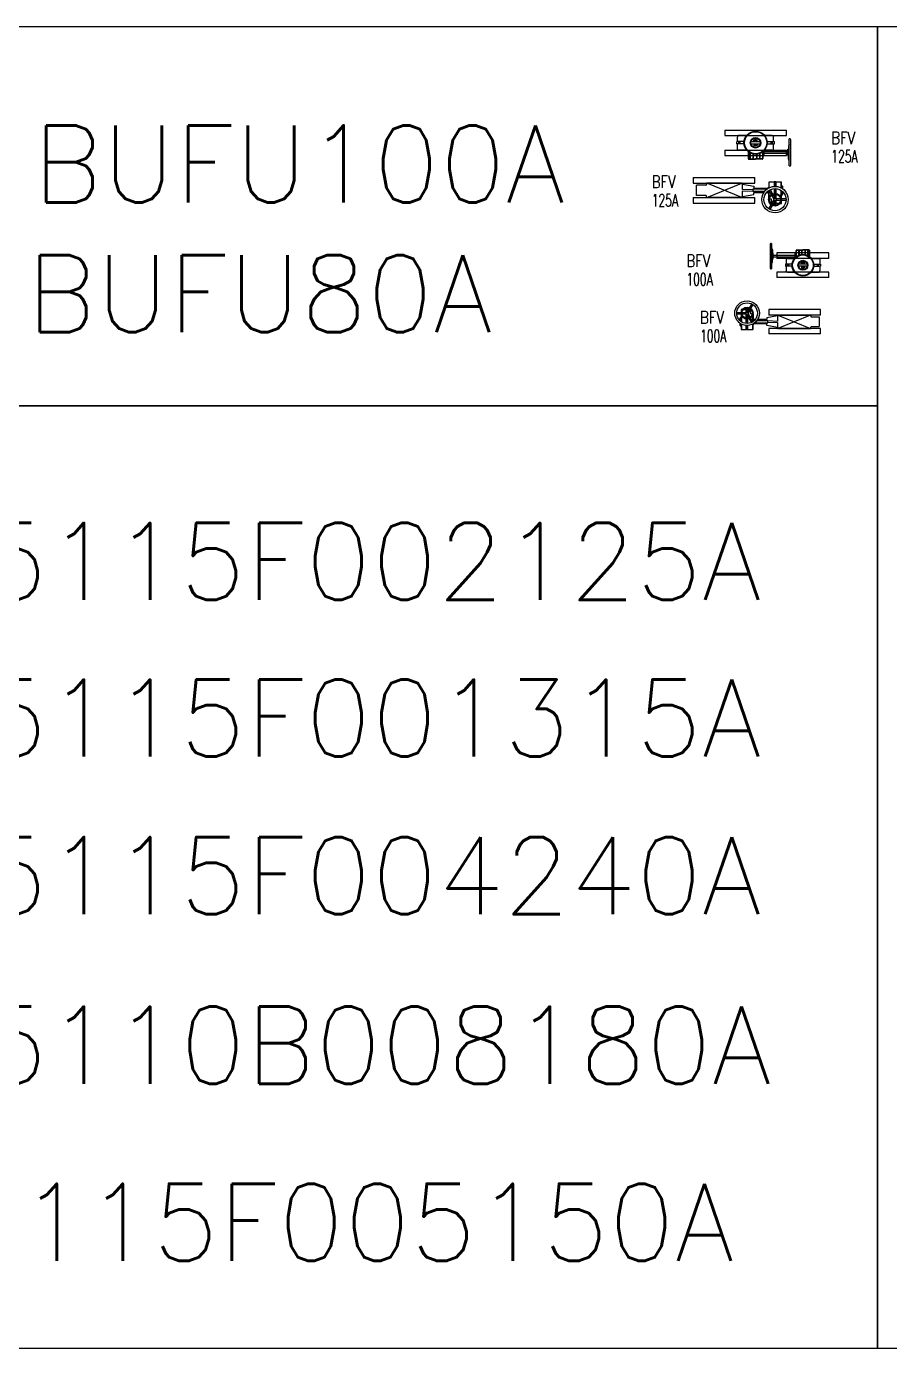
# Model space of a CAD drawing. Extents: x 101553 to 116917, y 3465 to 8824.
# Drawn here: x 106519 to 110016, y 3465 to 8824 of the extents above; entities that cross this region are included whole.
import ezdxf
from ezdxf.enums import TextEntityAlignment as Align

# ---------------------------------------------------------------- set-up
doc = ezdxf.new("R2010")
doc.units = 0
doc.header["$LTSCALE"] = 200
doc.header["$MEASUREMENT"] = 0
doc.linetypes.add('CONTINUOUS2', pattern=[0])
doc.layers.get('0').update_dxf_attribs({"linetype": 'CONTINUOUS'})
doc.layers.add('biaozhu', color=4, linetype='CONTINUOUS')
doc.layers.add('shebai', color=1, linetype='CONTINUOUS')
doc.styles.add('163', font='SimSun.ttf', dxfattribs={"width": 0.99})
doc.styles.add('SAIYO', font='simplex.shx', dxfattribs={"width": 0.75, "bigfont": 'gbcbig.shx'})
doc.styles.get("Standard").update_dxf_attribs({"font": 'txt.shx', "bigfont": 'bigfont.shx'})

# ---------------------------------------------------------------- blocks, each defined once
blk = doc.blocks.new('新-网易给排水co.163.com')
at = {"color": 7}
for p, q in [((-52390, 7951), (14717, 7951)), ((-52390, -22024), (-52390, 7951)), ((14717, 7951), (14717, -22024)), ((14717, -22024), (-52390, -22024)), ((-50770, -6187), (13095, -6187))]:
    blk.add_line(p, q, dxfattribs=at)
at = {"color": 7, "const_width": 840}
blk.add_lwpolyline([(-50799, -20433), (-50799, 6360), (13126, 6360), (13126, -20433), (-50799, -20433)], dxfattribs=at)
at = {"color": 3, "style": '163'}
for s, height, p in [('=', 4000, (-39003, -47)), ('网易 NetEase', 3200, (-31752, 479)), ('网易给排水', 2268, (-44142, -4352)), ('本图纸由浩辰ICAD软件提供技术支持', 1143.07, (-31809, -18826)), ('     Co.163.com', 2268, (-18083, -4352))]:
    blk.add_text(s, height=height, dxfattribs=at).set_placement(p)
at = {"color": 3, "style": '163', "text_generation_flag": 2}
blk.add_text('=', height=4000, dxfattribs=at).set_placement((1330, -47))
at = {"color": 3, "style": '163'}
blk.add_text('编辑部：gpszx@service.netease.com', height=1600, dxfattribs=at).set_placement((-18836, -15004), align=Align.CENTER)
blk.add_text('水行业专业门户网站', height=1837.1, dxfattribs=at).set_placement((-18836, -9909), align=Align.MIDDLE)

msp = doc.modelspace()

# ---------------------------------------------------------------- linework, layer by layer
at = {"layer": 'shebai', "color": 1}
for p, q in [((109348.4, 8404.4), (109598.2, 8404.4)), ((109348.4, 8404.4), (109348.4, 8382.4)), ((109348.4, 8382.4), (109598.4, 8382.4)), ((109598.4, 8382.4), (109598.4, 8404.4)), ((109348.4, 8323.4), (109598.2, 8323.4)), ((109348.4, 8323.4), (109348.4, 8301.4)), ((109598.4, 8301.4), (109598.4, 8323.4)), ((109348.4, 8301.4), (109598.4, 8301.4)), ((109220.6, 8211.6), (109220.6, 8189.6)), ((109220.6, 8211.6), (109470.4, 8211.6)), ((109470.6, 8189.6), (109470.6, 8211.6)), ((109220.6, 8189.6), (109470.6, 8189.6)), ((109220.6, 8130.6), (109220.6, 8108.6)), ((109220.6, 8130.6), (109470.4, 8130.6)), ((109220.6, 8108.6), (109470.6, 8108.6)), ((109470.6, 8108.6), (109470.6, 8130.6))]:
    msp.add_line(p, q, dxfattribs=at)
at = {"layer": 'shebai', "color": 1, "linetype": 'CONTINUOUS2'}
for p, q in [((109400.5, 8380.2), (109400.5, 8375.9)), ((109400.5, 8357.8), (109400.5, 8375.9)), ((109436.8, 8382.4), (109402.6, 8382.4)), ((109466.6, 8360.2), (109466.6, 8364.1)), ((109466.6, 8364.1), (109469.1, 8364.1)), ((109469, 8360.2), (109466.6, 8360.2)), ((109469, 8365.5), (109469, 8360.2)), ((109477.6, 8365.5), (109469, 8365.5)), ((109469, 8360.2), (109477.6, 8360.2)), ((109469.1, 8364.1), (109469.1, 8365.5)), ((109479.9, 8364.1), (109477.5, 8364.1)), ((109477.6, 8360.2), (109477.6, 8365.5)), ((109477.6, 8360.2), (109479.9, 8360.2)), ((109479.9, 8360.2), (109479.9, 8364.1)), ((109541, 8382.4), (109510, 8382.4)), ((109541, 8382.4), (109544.2, 8382.4)), ((109546.3, 8380.2), (109546.3, 8378.1)), ((109546.3, 8357.8), (109546.3, 8378.1)), ((109612.9, 8368.3), (109609.6, 8368.3)), ((109609.6, 8258.9), (109609.6, 8368.3)), ((109616.1, 8262.1), (109616.1, 8365.1)), ((109397.4, 8349), (109397.4, 8356.7)), ((109426.6, 8357.8), (109398.5, 8357.8)), ((109426.6, 8348), (109398.5, 8348)), ((109400.5, 8325.5), (109400.5, 8348)), ((109436.8, 8323.4), (109402.6, 8323.4)), ((109405.3, 8348), (109405.3, 8357.8)), ((109410.8, 8348), (109410.8, 8357.8)), ((109443.9, 8316.2), (109443.9, 8289.3)), ((109445.5, 8315), (109445.5, 8289.3)), ((109450.1, 8312), (109450.1, 8287.7)), ((109451.7, 8311.1), (109451.7, 8287.7)), ((109454.8, 8357.8), (109492, 8357.8)), ((109454.8, 8348), (109492, 8348)), ((109462.5, 8307.1), (109462.5, 8287.7)), ((109464.1, 8306.8), (109464.1, 8287.7)), ((109469, 8345.5), (109466.6, 8345.5)), ((109466.6, 8345.5), (109466.6, 8341.7)), ((109466.6, 8341.7), (109469.1, 8341.7)), ((109469, 8340.2), (109469, 8345.5)), ((109469, 8345.5), (109477.6, 8345.5)), ((109477.6, 8340.2), (109469, 8340.2)), ((109469.1, 8341.7), (109469.1, 8340.2)), ((109479.9, 8341.7), (109477.5, 8341.7)), ((109477.6, 8345.5), (109477.6, 8340.2)), ((109477.6, 8345.5), (109479.9, 8345.5)), ((109479.9, 8345.5), (109479.9, 8341.7)), ((109488.9, 8308.5), (109488.9, 8287.7)), ((109490.5, 8309.1), (109490.5, 8287.7)), ((109501.3, 8315), (109501.3, 8289.3)), ((109502.9, 8316.2), (109502.9, 8289.3)), ((109506.3, 8319.3), (109506.3, 8300.8)), ((109604.5, 8316.8), (109506.3, 8316.8)), ((109506.3, 8310.4), (109604.5, 8310.4)), ((109541, 8323.4), (109510, 8323.4)), ((109520.2, 8357.8), (109548.3, 8357.8)), ((109520.2, 8348), (109548.3, 8348)), ((109536, 8348), (109536, 8357.8)), ((109541, 8323.4), (109544.2, 8323.4)), ((109541.5, 8348), (109541.5, 8357.8)), ((109546.3, 8327.7), (109546.3, 8348)), ((109546.3, 8325.5), (109546.3, 8327.7)), ((109549.4, 8349), (109549.4, 8356.7)), ((109604.5, 8326.5), (109609.6, 8326.5)), ((109604.5, 8300.7), (109604.5, 8326.5)), ((109609.6, 8347.4), (109606.1, 8339.3)), ((109606.1, 8339.3), (109606.1, 8326.5)), ((109447.1, 8287.7), (109450.1, 8287.7)), ((109447.1, 8286.1), (109473.4, 8286.1)), ((109451.7, 8287.7), (109462.5, 8287.7)), ((109464.1, 8287.7), (109473.4, 8287.7)), ((109476.5, 8287.7), (109473.4, 8287.7)), ((109499.7, 8286.1), (109473.4, 8286.1)), ((109476.5, 8306), (109476.5, 8287.7)), ((109478.1, 8306.1), (109478.1, 8287.7)), ((109488.9, 8287.7), (109478.1, 8287.7)), ((109499.7, 8287.7), (109490.5, 8287.7)), ((109503.1, 8297.6), (109502.9, 8297.6)), ((109609.6, 8300.7), (109604.5, 8300.7)), ((109606.1, 8287.9), (109606.1, 8300.7)), ((109609.6, 8279.8), (109606.1, 8287.9)), ((109609.6, 8258.9), (109612.9, 8258.9)), ((109272.1, 8181), (109233.5, 8181)), ((109233.5, 8139.2), (109233.5, 8181)), ((109274.3, 8187.4), (109274.3, 8183.2)), ((109276.4, 8130.6), (109418, 8189.6)), ((109418, 8130.6), (109276.4, 8189.6)), ((109414.8, 8189.6), (109276.4, 8189.6)), ((109414.8, 8189.6), (109418, 8189.6)), ((109420.2, 8187.4), (109420.2, 8185.3)), ((109420.2, 8185.3), (109466.4, 8176.6)), ((109420.2, 8163.3), (109420.2, 8185.3)), ((109420.2, 8163.3), (109461.8, 8165.2)), ((109420.2, 8134.9), (109420.2, 8156.8)), ((109461.8, 8155), (109420.2, 8156.8)), ((109461.8, 8165.2), (109461.8, 8155)), ((109519.6, 8165.2), (109461.8, 8165.2)), ((109509.4, 8155), (109461.8, 8155)), ((109466.4, 8176.6), (109466.4, 8169.5)), ((109466.4, 8169.5), (109522.3, 8169.5)), ((109466.4, 8143.6), (109466.4, 8150.7)), ((109466.4, 8150.7), (109506.4, 8150.7)), ((109516.9, 8150.7), (109522.3, 8150.7)), ((109528, 8155), (109520.8, 8155)), ((109526.4, 8191.9), (109526.4, 8173.5)), ((109526.4, 8127), (109526.4, 8146.7)), ((109549.2, 8193.5), (109528, 8193.5)), ((109528, 8170.4), (109528, 8193.5)), ((109528, 8132.6), (109528, 8158.4)), ((109549.2, 8194), (109549.2, 8176.1)), ((109549.2, 8167.5), (109549.2, 8148.5)), ((109550.8, 8195.6), (109554, 8195.6)), ((109552.4, 8195.6), (109552.4, 8176.2)), ((109552.4, 8167.6), (109552.4, 8148.7)), ((109555.6, 8194), (109555.6, 8176.1)), ((109576.8, 8193.5), (109555.6, 8193.5)), ((109555.6, 8167.5), (109555.6, 8148.4)), ((109576.8, 8170.2), (109576.8, 8193.5)), ((109576.8, 8170.2), (109576.8, 8185.3)), ((109576.8, 8131.1), (109576.8, 8160.2)), ((109578.4, 8170.2), (109578.4, 8191.9)), ((109578.4, 8169.3), (109578.4, 8184.2)), ((109578.4, 8178.1), (109580.8, 8178.1)), ((109578.4, 8125.5), (109578.4, 8159.1)), ((109582.4, 8176.5), (109582.4, 8166.8)), ((109582.4, 8170.2), (109582.4, 8166.8)), ((109582.4, 8155.5), (109582.4, 8155.9)), ((109582.4, 8155.5), (109582.4, 8143.7)), ((109589.3, 8162.3), (109587.9, 8162.5)), ((109272.1, 8139.2), (109233.5, 8139.2)), ((109274.3, 8132.7), (109274.3, 8137)), ((109414.8, 8130.6), (109276.4, 8130.6)), ((109414.8, 8130.6), (109418, 8130.6)), ((109420.2, 8134.9), (109466.4, 8143.6)), ((109420.2, 8132.7), (109420.2, 8134.9)), ((109536.6, 8124.4), (109529.5, 8124.4)), ((109538.2, 8108.2), (109538.2, 8122.8)), ((109549.2, 8106.6), (109539.8, 8106.6)), ((109549.2, 8145.1), (109549.2, 8133.6)), ((109549.2, 8111.5), (109549.2, 8106.6)), ((109550.8, 8105), (109554, 8105)), ((109552.4, 8145.2), (109552.4, 8128.1)), ((109552.4, 8117), (109552.4, 8105)), ((109555.6, 8145), (109555.6, 8126)), ((109555.6, 8119.1), (109555.6, 8106.6)), ((109576.8, 8106.6), (109555.6, 8106.6)), ((109576.8, 8106.6), (109576.8, 8114)), ((109578.4, 8142.1), (109580.8, 8142.1)), ((109578.4, 8108.2), (109578.4, 8119.5)), ((109532.1, 7941.3), (109532.1, 7845.3)), ((109538.1, 7944.3), (109535.1, 7944.3)), ((109538.1, 7944.3), (109538.1, 7842.3)), ((109538.1, 7924.8), (109541.4, 7917.3)), ((109538.1, 7905.3), (109542.9, 7905.3)), ((109542.9, 7881.3), (109538.1, 7881.3)), ((109541.4, 7917.3), (109541.4, 7905.3)), ((109541.4, 7869.3), (109541.4, 7881.3)), ((109542.9, 7905.3), (109542.9, 7881.3)), ((109634.4, 7896.3), (109542.9, 7896.3)), ((109542.9, 7890.3), (109634.4, 7890.3)), ((109770.1, 7906.2), (109560.1, 7906.2)), ((109560.1, 7906.2), (109560.1, 7884.1)), ((109770.1, 7884.1), (109560.1, 7884.1)), ((109597.1, 7882.1), (109597.1, 7880.1)), ((109597.1, 7880.1), (109597.1, 7861.2)), ((109602.1, 7884.1), (109599.1, 7884.1)), ((109602.1, 7884.1), (109631, 7884.1)), ((109634.4, 7887.9), (109634.4, 7905.2)), ((109637.4, 7908.2), (109637.6, 7908.2)), ((109637.6, 7890.8), (109637.6, 7915.9)), ((109639.1, 7891.9), (109639.1, 7915.9)), ((109640.6, 7918.9), (109665.1, 7918.9)), ((109640.6, 7917.4), (109649.2, 7917.4)), ((109649.2, 7897.5), (109649.2, 7917.4)), ((109650.7, 7917.4), (109660.7, 7917.4)), ((109650.7, 7898), (109650.7, 7917.4)), ((109660.7, 7900.3), (109660.7, 7917.4)), ((109662.2, 7917.4), (109665.1, 7917.4)), ((109662.2, 7900.4), (109662.2, 7917.4)), ((109689.6, 7918.9), (109665.1, 7918.9)), ((109673.8, 7917.4), (109665.1, 7917.4)), ((109673.8, 7899.6), (109673.8, 7917.4)), ((109685.3, 7917.4), (109675.3, 7917.4)), ((109675.3, 7899.3), (109675.3, 7917.4)), ((109685.3, 7895.5), (109685.3, 7917.4)), ((109689.6, 7917.4), (109686.8, 7917.4)), ((109686.8, 7894.7), (109686.8, 7917.4)), ((109691.1, 7891.9), (109691.1, 7915.9)), ((109692.6, 7890.8), (109692.6, 7915.9)), ((109699.2, 7884.1), (109731.1, 7884.1)), ((109733.1, 7882.1), (109733.1, 7861.2)), ((109770.1, 7884.1), (109770.1, 7906.2)), ((109535.1, 7842.3), (109538.1, 7842.3)), ((109538.1, 7861.8), (109541.4, 7869.3)), ((109770.1, 7829.1), (109560.1, 7829.1)), ((109560.1, 7829.1), (109560.1, 7807.1)), ((109594.3, 7860.2), (109594.3, 7853.1)), ((109621.5, 7861.2), (109595.3, 7861.2)), ((109621.5, 7852.1), (109595.3, 7852.1)), ((109597.1, 7852.1), (109597.1, 7833.1)), ((109597.1, 7831.1), (109597.1, 7833.1)), ((109602.1, 7829.1), (109599.1, 7829.1)), ((109601.6, 7861.2), (109601.6, 7852.1)), ((109602.1, 7829.1), (109631, 7829.1)), ((109606.8, 7861.2), (109606.8, 7852.1)), ((109682.4, 7861.2), (109647.8, 7861.2)), ((109682.4, 7852.1), (109647.8, 7852.1)), ((109659, 7863.5), (109659, 7867.1)), ((109659, 7867.1), (109661.3, 7867.1)), ((109661.2, 7863.5), (109659, 7863.5)), ((109661.2, 7849.8), (109659, 7849.8)), ((109659, 7849.8), (109659, 7846.2)), ((109659, 7846.2), (109661.3, 7846.2)), ((109661.2, 7868.4), (109669.2, 7868.4)), ((109661.2, 7863.5), (109661.2, 7868.4)), ((109669.2, 7863.5), (109661.2, 7863.5)), ((109669.2, 7849.8), (109661.2, 7849.8)), ((109661.2, 7849.8), (109661.2, 7844.9)), ((109661.2, 7844.9), (109669.2, 7844.9)), ((109669.1, 7867.1), (109669.1, 7868.4)), ((109671.4, 7867.1), (109669.1, 7867.1)), ((109671.4, 7846.2), (109669.1, 7846.2)), ((109669.1, 7846.2), (109669.1, 7844.9)), ((109669.2, 7868.4), (109669.2, 7863.5)), ((109669.2, 7863.5), (109671.4, 7863.5)), ((109669.2, 7849.8), (109671.4, 7849.8)), ((109669.2, 7844.9), (109669.2, 7849.8)), ((109671.4, 7863.5), (109671.4, 7867.1)), ((109671.4, 7849.8), (109671.4, 7846.2)), ((109699.2, 7829.1), (109731.1, 7829.1)), ((109708.7, 7861.2), (109734.9, 7861.2)), ((109708.7, 7852.1), (109734.9, 7852.1)), ((109723.4, 7861.2), (109723.4, 7852.1)), ((109728.6, 7861.2), (109728.6, 7852.1)), ((109733.1, 7852.1), (109733.1, 7835.1)), ((109733.1, 7831.1), (109733.1, 7835.1)), ((109735.9, 7860.2), (109735.9, 7853.1)), ((109770.1, 7807.1), (109770.1, 7829.1)), ((109770.1, 7807.1), (109560.1, 7807.1)), ((109414.4, 7675.7), (109414.4, 7665.1)), ((109415.9, 7677.2), (109435.7, 7677.2)), ((109415.9, 7677.2), (109415.9, 7670.2)), ((109435.7, 7665.5), (109435.7, 7677.2)), ((109440.2, 7678.7), (109437.2, 7678.7)), ((109438.7, 7667.4), (109438.7, 7678.7)), ((109441.7, 7677.2), (109450.4, 7677.2)), ((109441.7, 7672.6), (109441.7, 7677.2)), ((109451.9, 7675.7), (109451.9, 7662.1)), ((109526.4, 7676.8), (109526.4, 7654.8)), ((109736.4, 7676.8), (109526.4, 7676.8)), ((109736.4, 7654.8), (109736.4, 7676.8)), ((109404.3, 7625.2), (109405.5, 7625.1)), ((109410.7, 7631.5), (109410.7, 7642.6)), ((109410.7, 7631.5), (109410.7, 7631.2)), ((109410.7, 7617.9), (109410.7, 7621.1)), ((109410.7, 7612), (109410.7, 7621.1)), ((109414.4, 7644.1), (109412.2, 7644.1)), ((109414.4, 7610.5), (109412.2, 7610.5)), ((109414.4, 7659.5), (109414.4, 7628.2)), ((109414.4, 7618.7), (109414.4, 7604.8)), ((109414.4, 7617.9), (109414.4, 7597.7)), ((109415.9, 7654.3), (109415.9, 7627.2)), ((109415.9, 7617.9), (109415.9, 7596.2)), ((109415.9, 7617.9), (109415.9, 7603.8)), ((109435.7, 7641.4), (109435.7, 7659.1)), ((109435.7, 7620.4), (109435.7, 7638.2)), ((109435.7, 7595.7), (109435.7, 7612.4)), ((109438.7, 7641.1), (109438.7, 7657.2)), ((109438.7, 7620.3), (109438.7, 7637.9)), ((109438.7, 7594.2), (109438.7, 7612.3)), ((109441.7, 7641.3), (109441.7, 7652)), ((109441.7, 7620.4), (109441.7, 7638.1)), ((109441.7, 7595.7), (109441.7, 7612.4)), ((109453.4, 7660.6), (109460, 7660.6)), ((109461.4, 7653), (109461.4, 7628.9)), ((109461.4, 7632.1), (109468.1, 7632.1)), ((109461.4, 7617.6), (109461.4, 7596.2)), ((109462.9, 7658.1), (109462.9, 7639.8)), ((109462.9, 7597.7), (109462.9, 7614.8)), ((109471.7, 7636.1), (109466.7, 7636.1)), ((109518.8, 7618.5), (109466.7, 7618.5)), ((109469.2, 7622.5), (109523.1, 7622.5)), ((109478.7, 7632.1), (109523.1, 7632.1)), ((109518.8, 7636.1), (109481.5, 7636.1)), ((109561.9, 7650.8), (109518.8, 7642.7)), ((109518.8, 7642.7), (109518.8, 7636.1)), ((109518.8, 7611.9), (109518.8, 7618.5)), ((109561.9, 7603.8), (109518.8, 7611.9)), ((109523.1, 7622.5), (109523.1, 7632.1)), ((109523.1, 7632.1), (109561.9, 7630.3)), ((109561.9, 7624.3), (109523.1, 7622.5)), ((109736.4, 7654.8), (109526.4, 7654.8)), ((109561.9, 7652.8), (109561.9, 7650.8)), ((109561.9, 7650.8), (109561.9, 7630.3)), ((109561.9, 7624.3), (109561.9, 7603.8)), ((109695.9, 7654.8), (109563.9, 7599.8)), ((109563.9, 7654.8), (109695.9, 7599.8)), ((109566.9, 7654.8), (109563.9, 7654.8)), ((109566.9, 7654.8), (109695.9, 7654.8)), ((109697.9, 7652.8), (109697.9, 7648.8)), ((109699.9, 7646.8), (109730.5, 7646.8)), ((109730.5, 7646.8), (109730.5, 7607.8)), ((109415.9, 7596.2), (109435.7, 7596.2)), ((109440.2, 7594.2), (109437.2, 7594.2)), ((109441.7, 7596.2), (109461.4, 7596.2)), ((109736.4, 7599.8), (109526.4, 7599.8)), ((109526.4, 7599.8), (109526.4, 7577.8)), ((109736.4, 7577.8), (109526.4, 7577.8)), ((109561.9, 7601.8), (109561.9, 7603.8)), ((109566.9, 7599.8), (109563.9, 7599.8)), ((109566.9, 7599.8), (109695.9, 7599.8)), ((109697.9, 7601.8), (109697.9, 7605.8)), ((109699.9, 7607.8), (109730.5, 7607.8)), ((109736.4, 7577.8), (109736.4, 7599.8))]:
    msp.add_line(p, q, dxfattribs=at)
at = {"layer": 'shebai'}
for p, q in [((109527, 8160), (109536.5, 8143.5)), ((109532.2, 8163), (109541.7, 8146.5)), ((109527, 8085.1), (109536.5, 8101.6)), ((109532.2, 8082.1), (109541.7, 8098.6)), ((109538.3, 8140.5), (109547.6, 8124.4)), ((109538.3, 8104.6), (109547.6, 8120.7)), ((109543.5, 8143.5), (109552.8, 8127.4)), ((109543.5, 8101.6), (109552.8, 8117.7)), ((109574.6, 8125.5), (109556, 8125.5)), ((109574.6, 8119.5), (109556, 8119.5)), ((109597.1, 8125.5), (109578.1, 8125.5)), ((109597.1, 8119.5), (109578.1, 8119.5)), ((109397, 7665.1), (109414.7, 7665.1)), ((109418, 7665.1), (109435.3, 7665.1)), ((109447, 7681.8), (109438.3, 7666.8)), ((109451.8, 7679.1), (109443.1, 7664)), ((109457.5, 7700), (109448.6, 7684.6)), ((109462.3, 7697.2), (109453.4, 7681.8)), ((109397, 7659.5), (109414.7, 7659.5)), ((109418, 7659.5), (109435.3, 7659.5)), ((109447, 7642.7), (109438.3, 7657.8)), ((109451.8, 7645.5), (109443.1, 7660.6)), ((109457.5, 7624.6), (109448.6, 7639.9)), ((109462.3, 7627.4), (109453.4, 7642.7))]:
    msp.add_line(p, q, dxfattribs=at)
for points in [[(104714.2, 8824.5), (109967.3, 8824.5), (109967.3, 7286.5), (104714.2, 7286.5)], [(109967.3, 8824.5), (114221.5, 8824.5), (114221.5, 3465.4), (109967.3, 3465.4)], [(104714.2, 7286.5), (109967.3, 7286.5), (109967.3, 3465.4), (104714.2, 3465.4)]]:
    msp.add_lwpolyline(points, close=True, dxfattribs=at)
at = {"layer": 'shebai', "color": 1, "linetype": 'CONTINUOUS2'}
for centre, radius in [((109473.4, 8352.9), 47), ((109473.4, 8352.9), 44.9), ((109473.4, 8352.9), 21.4), ((109473.4, 8352.9), 19.2), ((109665.1, 7856.6), 43.8), ((109665.1, 7856.6), 41.8), ((109665.1, 7856.6), 19.9), ((109665.1, 7856.6), 17.9)]:
    msp.add_circle(centre, radius, dxfattribs=at)
at = {"layer": 'shebai'}
for centre, radius in [((109552.1, 8122.5), 53.6), ((109552.1, 8122.5), 45.1), ((109552.1, 8122.5), 26.1), ((109552.1, 8122.5), 22.7), ((109552.1, 8122.5), 4.88), ((109438.9, 7662.3), 50), ((109438.9, 7662.3), 42), ((109438.9, 7662.3), 24.4), ((109438.9, 7662.3), 21.2), ((109438.9, 7662.3), 4.55)]:
    msp.add_circle(centre, radius, dxfattribs=at)
at = {"layer": 'shebai', "color": 1, "linetype": 'CONTINUOUS2'}
for centre, radius, start, end in [((109402.6, 8380.2), 2.15, 90, 180), ((109544.2, 8380.2), 2.15, 0, 90), ((109612.9, 8365.1), 3.22, 0, 90), ((109398.5, 8356.7), 1.07, 90, 180), ((109398.5, 8349), 1.07, 180, 270), ((109402.6, 8325.5), 2.15, 180, 270), ((109544.2, 8325.5), 2.15, 270, 0), ((109548.3, 8356.7), 1.07, 0, 90), ((109548.3, 8349), 1.07, 270, 0), ((109447.1, 8289.3), 3.22, 180, 270), ((109447.1, 8289.3), 1.61, 180, 270), ((109499.7, 8289.3), 3.22, 270, 0), ((109499.7, 8289.3), 1.61, 270, 0), ((109503.1, 8300.8), 3.22, 270, 0), ((109612.9, 8262.1), 3.22, 270, 0), ((109272.1, 8183.2), 2.15, 270, 0), ((109276.4, 8187.4), 2.15, 90, 180), ((109418, 8187.4), 2.15, 0, 90), ((109522.3, 8173.5), 4.02, 270, 0), ((109522.3, 8146.7), 4.02, 0, 90), ((109528, 8191.9), 1.61, 90, 180), ((109550.8, 8194), 1.61, 90, 180), ((109554, 8194), 1.61, 0, 90), ((109576.8, 8191.9), 1.61, 0, 90), ((109580.8, 8176.5), 1.61, 0, 90), ((109584, 8155.5), 1.61, 169.1563, 180), ((109589.3, 8160.1), 2.19, 335.2949, 90), ((109272.1, 8137), 2.15, 0, 90), ((109276.4, 8132.7), 2.15, 180, 270), ((109418, 8132.7), 2.15, 270, 0), ((109536.6, 8122.8), 1.61, 0, 90), ((109539.8, 8108.2), 1.61, 180, 270), ((109550.8, 8106.6), 1.61, 180, 270), ((109554, 8106.6), 1.61, 270, 0), ((109576.8, 8108.2), 1.61, 270, 0), ((109580.8, 8143.7), 1.61, 270, 0), ((109535.1, 7941.3), 3, 90, 180), ((109599.1, 7882.1), 2, 90, 180), ((109637.4, 7905.2), 3, 90, 180), ((109640.6, 7915.9), 3, 90, 180), ((109640.6, 7915.9), 1.5, 90, 180), ((109689.6, 7915.9), 3, 0, 90), ((109689.6, 7915.9), 1.5, 0, 90), ((109731.1, 7882.1), 2, 0, 90), ((109535.1, 7845.3), 3, 180, 270), ((109595.3, 7860.2), 1, 90, 180), ((109595.3, 7853.1), 1, 180, 270), ((109599.1, 7831.1), 2, 180, 270), ((109731.1, 7831.1), 2, 270, 0), ((109734.9, 7860.2), 1, 360, 90), ((109734.9, 7853.1), 1, 270, 360), ((109415.9, 7675.7), 1.5, 90, 180), ((109437.2, 7677.2), 1.5, 90, 180), ((109440.2, 7677.2), 1.5, 0, 90), ((109450.4, 7675.7), 1.5, 0, 90), ((109404.3, 7627.3), 2.05, 155.2949, 270), ((109409.2, 7631.5), 1.5, 349.1563, 0), ((109412.2, 7642.6), 1.5, 90, 180), ((109412.2, 7612), 1.5, 180, 270), ((109453.4, 7662.1), 1.5, 180, 270), ((109466.7, 7639.8), 3.75, 180, 270), ((109466.7, 7614.8), 3.75, 90, 180), ((109563.9, 7652.8), 2, 90, 180), ((109695.9, 7652.8), 2, 0, 90), ((109699.9, 7648.8), 2, 180, 270), ((109415.9, 7597.7), 1.5, 180, 270), ((109437.2, 7595.7), 1.5, 180, 270), ((109440.2, 7595.7), 1.5, 270, 0), ((109461.4, 7597.7), 1.5, 270, 0), ((109563.9, 7601.8), 2, 180, 270), ((109695.9, 7601.8), 2, 270, 0), ((109699.9, 7605.8), 2, 90, 180)]:
    msp.add_arc(centre, radius, start, end, dxfattribs=at)

# ---------------------------------------------------------------- block references
at = {"layer": 'shebai', "xscale": 3e-09, "yscale": 3e-09, "zscale": 3e-09}
msp.add_blockref('新-网易给排水co.163.com', (107863.9, 5401.2), dxfattribs=at)

# ---------------------------------------------------------------- texts
at = {"layer": 'biaozhu', "char_height": 312.5, "attachment_point": 1}
for s, insert, width in [('BUFU100A', (106545.2, 8423.1), 64185.662), ('BUFU80A', (106519, 7897.6), 64185.662), ('VY5115F002125A', (105854.3, 6812.1), 64185.662), ('VY5115F001315A', (105854.3, 6177.1), 64185.662), ('VY5115F004240A', (105854.3, 5538.6), 64185.662), ('VY5110B008180A', (105854.3, 4851.5), 64185.662), ('VY5115F005150A', (105743.8, 4133.3), 64185.66)]:
    msp.add_mtext(s, dxfattribs=dict(at, insert=insert, width=width))
at = {"layer": 'shebai', "linetype": 'Continuous', "style": 'SAIYO'}
for s, width, p, p2 in [('BFV', 0.736907, (109780.1, 8347.9), (109876.6, 8347.9)), ('125A', 0.620525, (109780.1, 8272.8), (109886.5, 8272.8)), ('BFV', 0.736907, (109052.7, 8169.9), (109149.2, 8169.9)), ('125A', 0.620525, (109052.7, 8094.7), (109159.1, 8094.7)), ('BFV', 0.736907, (109193.2, 7849.6), (109289.7, 7849.6)), ('100A', 0.620525, (109193.2, 7774.5), (109299.6, 7774.5)), ('BFV', 0.736907, (109248.1, 7620.2), (109344.6, 7620.2)), ('100A', 0.620525, (109248.1, 7545.1), (109354.5, 7545.1))]:
    msp.add_text(s, height=50, dxfattribs=dict(at, width=width)).set_placement(p, p2, align=Align.FIT)

doc.saveas('drawing.dxf')
